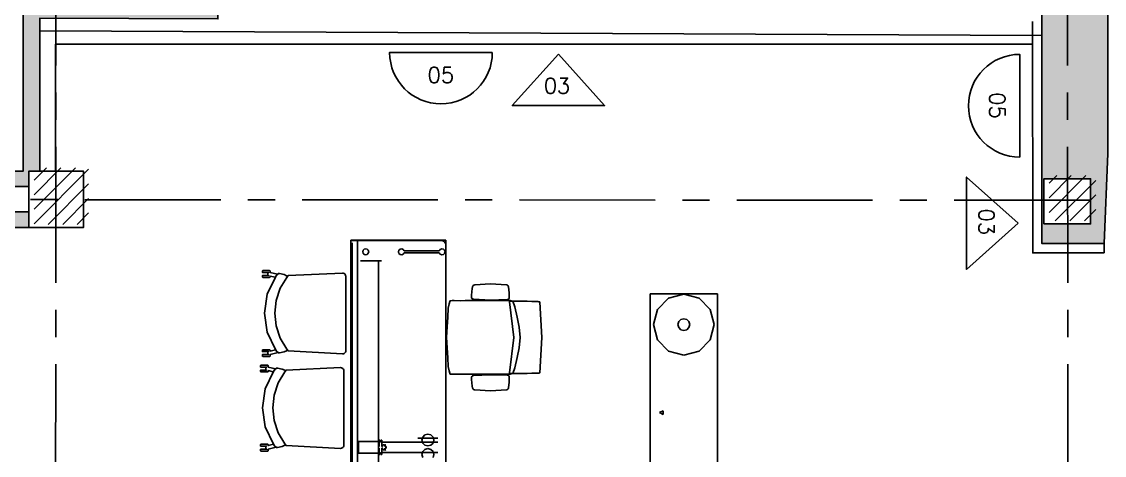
# Model space of a CAD drawing. Extents: x -4 to 325, y -1 to 181.
# Drawn here: x 1.14 to 8.11, y 34 to 36.8 of the extents above; entities that cross this region are included whole.
import ezdxf
from ezdxf.enums import TextEntityAlignment as Align

# ---------------------------------------------------------------- set-up
doc = ezdxf.new("R2010")
doc.units = 0
doc.header["$LTSCALE"] = 0.7
doc.header["$MEASUREMENT"] = 0
doc.linetypes.add('REC4_A1-00_PLANTA GENERAL$1$X-BB$0$CENTER', pattern=[2, 1.25, -0.25, 0.25, -0.25])
doc.linetypes.add('X-BB$0$HIDDEN2', pattern=[0.1875, 0.125, -0.0625])
doc.layers.get('0').update_dxf_attribs({"linetype": 'CONTINUOUS'})
for name, color, linetype in [('REC4_A1-00_PLANTA GENERAL$0$BB$0$A-WALL-PATT', 251, 'CONTINUOUS'), ('REC4_A1-00_PLANTA GENERAL$1$ACABADO INTERIOR', 4, 'CONTINUOUS'), ('REC4_A1-00_PLANTA GENERAL$1$BB$0$A-COLS', 251, 'CONTINUOUS'), ('REC4_A1-00_PLANTA GENERAL$1$BB$0$A-GRID', 251, 'REC4_A1-00_PLANTA GENERAL$1$X-BB$0$CENTER'), ('REC4_A1-00_PLANTA GENERAL$1$BB$0$A-WALL-FULL', 251, 'CONTINUOUS'), ('REC4_A1-00_PLANTA GENERAL$1$FN$0$I-FURN-FREE', 1, 'CONTINUOUS'), ('REC4_A1-00_PLANTA GENERAL$1$LAMBRINES', 3, 'CONTINUOUS')]:
    doc.layers.add(name, color=color, linetype=linetype)
doc.styles.add('REC4_A1-00_PLANTA GENERAL$0$X-FN$0$ARIAL', font='arial.ttf')
doc.styles.add('ROMANS', font='romans.shx', dxfattribs={"width": 0.75})

# ---------------------------------------------------------------- blocks, each defined once
blk = doc.blocks.new('REC4_A1-00_PLANTA GENERAL', base_point=(3911.2412, -3265.1096))
at = {"layer": 'REC4_A1-00_PLANTA GENERAL$0$BB$0$A-WALL-PATT'}
h = blk.add_hatch(color=256, dxfattribs=at)
h.paths.add_polyline_path([(8.133, 39.8967), (7.709, 39.8967), (7.709, 35.3667), (8.109, 35.3667), (8.133, 35.9467)])
h.paths.add_polyline_path([(8.0216, 35.7845), (8.0216, 35.4941), (7.7217, 35.4941), (7.7217, 35.7845)], flags=16)
blk.add_hatch(color=256, dxfattribs=at).paths.add_polyline_path([(1.1831, 35.8345), (1.2539, 35.8345), (1.254, 36.8192), (2.4, 36.8139), (2.4, 36.9988), (1.1462, 36.9993), (1.1462, 35.8345), (-0.0369, 35.8345), (-0.0369, 35.4707), (1.1831, 35.4707), (1.1831, 35.5707), (0.0631, 35.5707), (0.0631, 35.7345), (1.1831, 35.7345)])
at = {"layer": 'REC4_A1-00_PLANTA GENERAL$1$BB$0$A-GRID'}
h = blk.add_hatch(dxfattribs=at)
h.set_pattern_fill('ANSI31', color=8, scale=0.53)
h.set_pattern_definition([(45, (0.03352, 0.020166), (-0.046845824, 0.046845824), [])])
h.paths.add_polyline_path([(1.5678, 35.8547), (1.2166, 35.8547), (1.2166, 35.4908), (1.5678, 35.4908)])
h.paths.add_polyline_path([(8.0551, 35.8047), (7.7553, 35.8047), (7.7553, 35.5143), (8.0551, 35.5143)])
h.paths.add_polyline_path([(14.5753, 35.809), (14.2754, 35.809), (14.2754, 35.5187), (14.5753, 35.5187)])
h.paths.add_polyline_path([(21.0466, 35.804), (20.7468, 35.804), (20.7468, 35.5137), (21.0466, 35.5137)])
edge = h.paths.add_edge_path()
edge.add_arc((27.4259, 35.604), 0.1568, 0, 360)
h.paths.add_polyline_path([(34.1147, 35.7939), (33.8148, 35.7939), (33.8148, 35.5036), (34.1147, 35.5036)])
h.paths.add_polyline_path([(40.5576, 35.789), (40.2578, 35.789), (40.2578, 35.4986), (40.5576, 35.4986)])
edge = h.paths.add_edge_path()
edge.add_arc((46.9701, 35.6385), 0.2128, 0, 360)
edge = h.paths.add_edge_path()
edge.add_arc((33.9335, 29.5702), 0.1716, 0, 360)
h.paths.add_polyline_path([(1.5768, 29.8317), (1.2256, 29.8317), (1.2256, 29.4678), (1.5768, 29.4678)])
h.paths.add_polyline_path([(8.0508, 29.7868), (7.75, 29.7868), (7.75, 29.4871), (8.0508, 29.4871)])
h.paths.add_polyline_path([(14.3851, 29.7988), (14.2624, 29.7988), (14.2624, 29.4991), (14.3821, 29.4991)])
h.paths.add_polyline_path([(14.5632, 29.7988), (14.3851, 29.7988), (14.3821, 29.4991), (14.5632, 29.4991)])
h.paths.add_polyline_path([(21.1221, 29.5527), (20.7989, 29.5517), (20.7989, 29.3933), (21.1221, 29.3933)])
h.paths.add_polyline_path([(21.1221, 29.8224), (21.0453, 29.8224), (20.7989, 29.8217), (20.7989, 29.5517), (21.1221, 29.5527)])
h.paths.add_polyline_path([(27.542, 29.7729), (27.2913, 29.7729), (27.2913, 29.5231), (27.542, 29.5231)])
h.paths.add_polyline_path([(40.5264, 29.7716), (40.2757, 29.7716), (40.2757, 29.5218), (40.5264, 29.5218)])
h.paths.add_polyline_path([(47.0764, 29.8019), (46.7664, 29.8019), (46.7664, 29.4919), (47.0764, 29.4919)])
h.paths.add_polyline_path([(1.565, 23.8478), (1.2138, 23.8478), (1.2138, 23.4839), (1.565, 23.4839)])
h.paths.add_polyline_path([(7.9956, 23.8084), (7.6948, 23.8084), (7.6948, 23.5086), (7.9956, 23.5086)])
h.paths.add_polyline_path([(14.5958, 23.8058), (14.2249, 23.8067), (14.2249, 23.507), (14.5929, 23.5061)])
h.paths.add_polyline_path([(14.5258, 23.8058), (14.5958, 23.8058), (14.5929, 23.5061), (14.5258, 23.5061)], flags=16)
h.paths.add_polyline_path([(27.5327, 23.7392), (27.282, 23.7392), (27.282, 23.4894), (27.5327, 23.4894)])
edge = h.paths.add_edge_path()
edge.add_arc((33.9155, 23.6003), 0.1566, 0, 360)
h.paths.add_polyline_path([(40.5198, 23.6763), (40.2691, 23.6763), (40.2691, 23.4631), (40.5198, 23.4631)])
h.paths.add_polyline_path([(40.5198, 23.7129), (40.269, 23.7129), (40.269, 23.6763), (40.5198, 23.6763)])
h.paths.add_polyline_path([(47.0605, 23.6763), (46.8098, 23.6763), (46.8098, 23.4498), (47.0605, 23.4498)])
h.paths.add_polyline_path([(47.0605, 23.6997), (46.8098, 23.6997), (46.8098, 23.6763), (47.0605, 23.6763)])
h.paths.add_polyline_path([(1.5458, 17.8473), (1.1946, 17.8473), (1.1946, 17.4834), (1.5458, 17.4834)])
h.paths.add_polyline_path([(8.0633, 17.8071), (7.7625, 17.8071), (7.7625, 17.5074), (8.0633, 17.5074)])
h.paths.add_polyline_path([(14.4343, 17.7919), (14.3217, 17.7919), (14.3217, 17.4921), (14.4285, 17.4921)])
h.paths.add_polyline_path([(14.6226, 17.7919), (14.4343, 17.7919), (14.4285, 17.4921), (14.6226, 17.4921)])
h.paths.add_polyline_path([(27.5235, 17.756), (27.2727, 17.756), (27.2727, 17.5062), (27.5235, 17.5062)])
edge = h.paths.add_edge_path()
edge.add_arc((33.905, 17.5767), 0.1574, 0, 360)
h.paths.add_polyline_path([(40.5132, 17.7384), (40.3113, 17.7384), (40.3113, 17.5259), (40.5132, 17.5259)])
h.paths.add_polyline_path([(40.3113, 17.7384), (40.2625, 17.7384), (40.2625, 17.4886), (40.5132, 17.4886), (40.5132, 17.5259), (40.3113, 17.5259)])
h.paths.add_polyline_path([(47.0683, 17.7542), (46.7674, 17.7542), (46.7674, 17.5259), (47.0683, 17.5259)])
h.paths.add_polyline_path([(47.0683, 17.5259), (46.7674, 17.5259), (46.7674, 17.4544), (47.0683, 17.4544)])
h.paths.add_polyline_path([(1.5739, 11.86), (1.2227, 11.86), (1.2227, 11.4962), (1.5739, 11.4962)])
h.paths.add_polyline_path([(8.0659, 11.8138), (7.765, 11.8138), (7.765, 11.514), (8.0659, 11.514)])
h.paths.add_polyline_path([(14.5258, 11.7988), (14.2249, 11.7988), (14.2249, 11.499), (14.5258, 11.499)])
h.paths.add_polyline_path([(21.0742, 11.6829), (20.7512, 11.6844), (20.7512, 11.4144), (21.0742, 11.4144)])
h.paths.add_polyline_path([(21.0742, 11.7656), (20.7512, 11.7656), (20.7512, 11.6844), (21.0742, 11.6829)])
h.paths.add_polyline_path([(27.5142, 11.7439), (27.2635, 11.7439), (27.2635, 11.4941), (27.5142, 11.4941)])
edge = h.paths.add_edge_path()
edge.add_arc((33.8803, 11.59), 0.1553, 0, 360)
h.paths.add_polyline_path([(40.5065, 11.7154), (40.2558, 11.7154), (40.2558, 11.464), (40.5065, 11.464)])
h.paths.add_polyline_path([(47.0258, 11.6987), (46.775, 11.6987), (46.775, 11.4489), (47.0258, 11.4489)])
h.paths.add_polyline_path([(1.5513, 5.8383), (1.2001, 5.8383), (1.2001, 5.4744), (1.5513, 5.4744)])
h.paths.add_polyline_path([(8.0395, 5.7813), (7.7676, 5.7813), (7.7676, 5.4815), (8.0395, 5.4815)])
h.paths.add_polyline_path([(8.0685, 5.7813), (8.0395, 5.7813), (8.0395, 5.4815), (8.0685, 5.4815)])
h.paths.add_polyline_path([(14.5132, 5.7555), (14.2123, 5.7555), (14.2123, 5.4558), (14.5132, 5.4558)])
h.paths.add_polyline_path([(21.0084, 5.7048), (20.7577, 5.7048), (20.7577, 5.455), (21.0084, 5.455)])
h.paths.add_polyline_path([(27.5299, 5.7035), (27.229, 5.7035), (27.229, 5.4037), (27.5299, 5.4037)])
h.paths.add_polyline_path([(34.0162, 5.6528), (33.7655, 5.6528), (33.7655, 5.403), (34.0162, 5.403)])
h.paths.add_polyline_path([(40.4672, 5.6155), (40.2072, 5.6155), (40.2072, 5.3555), (40.4672, 5.3555)])
edge = h.paths.add_edge_path()
edge.add_arc((46.8827, 5.476), 0.1877, 0, 360)
at = {"layer": 'REC4_A1-00_PLANTA GENERAL$1$ACABADO INTERIOR'}
blk.add_lwpolyline([(7.709, 36.7077), (1.2539, 36.738)], dxfattribs=at)
at = {"layer": 'REC4_A1-00_PLANTA GENERAL$1$BB$0$A-COLS'}
for points in [[(1.1831, 35.4707), (1.5343, 35.4707), (1.5343, 35.8345), (1.1831, 35.8345)], [(7.7217, 35.4941), (8.0216, 35.4941), (8.0216, 35.7845), (7.7217, 35.7845)]]:
    blk.add_lwpolyline(points, close=True, dxfattribs=at)
at = {"layer": 'REC4_A1-00_PLANTA GENERAL$1$BB$0$A-GRID'}
blk.add_line((1.3421, -1.2847, 1.7264), (1.3587, 43.0092, 1.736), dxfattribs=at)
for points in [[(7.8833, -1.2847), (7.8727, 43.0092)], [(-2.6568, 35.6526), (52.8043, 35.6183)]]:
    blk.add_lwpolyline(points, dxfattribs=at)
at = {"layer": 'REC4_A1-00_PLANTA GENERAL$1$BB$0$A-WALL-FULL'}
blk.add_lwpolyline([(7.709, 39.8967), (7.709, 35.3667), (8.109, 35.3667), (8.133, 35.9467), (8.133, 39.8967)], close=True, dxfattribs=at)
blk.add_lwpolyline([(2.4, 36.9988), (1.1462, 36.9993), (1.1462, 35.8345), (-0.0369, 35.8345), (-0.0369, 35.4707), (1.1831, 35.4707), (1.1831, 35.5707), (0.0631, 35.5707), (0.0631, 35.7345), (1.1831, 35.7345), (1.1831, 35.8345), (1.2539, 35.8345), (1.254, 36.8192), (2.4, 36.8139), (2.4, 36.9988)], dxfattribs=at)
at = {"layer": 'REC4_A1-00_PLANTA GENERAL$1$FN$0$I-FURN-FREE'}
for p, q in [((3.8693, 35.3892), (3.2562, 35.3892)), ((3.2562, 35.3892), (3.2562, 33.5499)), ((3.2562, 33.5515), (3.2562, 35.3876)), ((3.2562, 35.3876), (3.2994, 35.3876)), ((3.2654, 35.3722), (3.2654, 33.5669)), ((3.2994, 35.3876), (3.2994, 33.5515)), ((3.8373, 35.3876), (3.2994, 35.3876)), ((3.2994, 35.3876), (3.2994, 35.3876)), ((3.2994, 35.3876), (3.2994, 33.5515)), ((3.2994, 35.3876), (3.2994, 33.5515)), ((3.8373, 35.3876), (3.2994, 35.3876)), ((3.2994, 35.3876), (3.2994, 35.3876)), ((3.8456, 35.3865), (3.8373, 35.3876)), ((3.8456, 35.3865), (3.8373, 35.3876)), ((3.8533, 35.3833), (3.8456, 35.3865)), ((3.8533, 35.3833), (3.8456, 35.3865)), ((3.8599, 35.3782), (3.8533, 35.3833)), ((3.8599, 35.3782), (3.8533, 35.3833)), ((3.865, 35.3716), (3.8599, 35.3782)), ((3.865, 35.3716), (3.8599, 35.3782)), ((3.8682, 35.3639), (3.865, 35.3716)), ((3.8682, 35.3639), (3.865, 35.3716)), ((3.8693, 35.3556), (3.8682, 35.3639)), ((3.8693, 35.3556), (3.8682, 35.3639)), ((3.8693, 33.5499), (3.8693, 35.3892)), ((3.8693, 35.3892), (3.8693, 35.3892)), ((3.3337, 35.3141), (3.3362, 35.3237)), ((3.3362, 35.3045), (3.3337, 35.3141)), ((3.3362, 35.3237), (3.3433, 35.3307)), ((3.3433, 35.2975), (3.3362, 35.3045)), ((3.3433, 35.3307), (3.3528, 35.3333)), ((3.3528, 35.2949), (3.3433, 35.2975)), ((3.3528, 35.3333), (3.3624, 35.3307)), ((3.3624, 35.2975), (3.3528, 35.2949)), ((3.3528, 35.2949), (3.3528, 35.2949)), ((3.3624, 35.3307), (3.3694, 35.3237)), ((3.3694, 35.3045), (3.3624, 35.2975)), ((3.3694, 35.3237), (3.372, 35.3141)), ((3.372, 35.3141), (3.3694, 35.3045)), ((3.5636, 35.3141), (3.5665, 35.3243)), ((3.5665, 35.304), (3.5636, 35.3141)), ((3.5665, 35.3243), (3.5743, 35.3313)), ((3.5743, 35.2969), (3.5665, 35.304)), ((3.5743, 35.3313), (3.5847, 35.3332)), ((3.5847, 35.2951), (3.5743, 35.2969)), ((3.5847, 35.3332), (3.5945, 35.3292)), ((3.5945, 35.299), (3.5847, 35.2951)), ((3.5945, 35.3292), (3.6007, 35.3207)), ((3.6007, 35.3076), (3.5945, 35.299)), ((3.6007, 35.3207), (3.8266, 35.3207)), ((3.8266, 35.3076), (3.6007, 35.3076)), ((3.8266, 35.3207), (3.8328, 35.3292)), ((3.8328, 35.299), (3.8266, 35.3076)), ((3.8328, 35.3292), (3.8426, 35.3332)), ((3.8426, 35.2951), (3.8328, 35.299)), ((3.8426, 35.3332), (3.853, 35.3313)), ((3.853, 35.2969), (3.8426, 35.2951)), ((3.853, 35.3313), (3.8608, 35.3243)), ((3.8608, 35.304), (3.853, 35.2969)), ((3.8608, 35.3243), (3.8637, 35.3141)), ((3.8637, 35.3141), (3.8608, 35.304)), ((3.8693, 33.5835), (3.8693, 35.3556)), ((3.8693, 33.5835), (3.8693, 35.3556)), ((3.455, 35.2554), (3.3194, 35.2554)), ((3.435, 35.2554), (3.435, 33.6837)), ((5.1842, 33.5116), (5.1842, 35.0443)), ((5.1842, 35.0443), (5.6197, 35.0443)), ((5.2319, 34.9432), (5.3038, 35.0151)), ((5.3038, 35.0151), (5.402, 35.0414)), ((5.402, 35.0414), (5.5001, 35.0151)), ((5.5001, 35.0151), (5.572, 34.9432)), ((5.6197, 35.0443), (5.6197, 33.5116)), ((5.2056, 34.8451), (5.2319, 34.9432)), ((5.572, 34.9432), (5.5983, 34.8451)), ((5.3688, 34.8642), (5.3828, 34.8782)), ((5.3828, 34.8782), (5.402, 34.8834)), ((5.402, 34.8834), (5.4211, 34.8782)), ((5.402, 34.8834), (5.402, 34.8834)), ((5.4211, 34.8782), (5.4351, 34.8642)), ((5.2319, 34.7469), (5.2056, 34.8451)), ((5.3636, 34.8451), (5.3688, 34.8642)), ((5.3688, 34.8259), (5.3636, 34.8451)), ((5.3828, 34.8119), (5.3688, 34.8259)), ((5.402, 34.8067), (5.3828, 34.8119)), ((5.4211, 34.8119), (5.402, 34.8067)), ((5.4351, 34.8259), (5.4211, 34.8119)), ((5.4351, 34.8642), (5.4403, 34.8451)), ((5.4403, 34.8451), (5.4351, 34.8259)), ((5.5983, 34.8451), (5.572, 34.7469)), ((5.3038, 34.675), (5.2319, 34.7469)), ((5.572, 34.7469), (5.5001, 34.675)), ((5.402, 34.6487), (5.3038, 34.675)), ((5.5001, 34.675), (5.402, 34.6487)), ((5.2461, 34.278), (5.2683, 34.2907)), ((5.2683, 34.2652), (5.2461, 34.278)), ((5.2683, 34.2907), (5.2683, 34.2652)), ((3.8169, 34.1145), (3.6892, 34.1145)), ((3.7147, 34.1017), (3.7199, 34.1209)), ((3.7199, 34.1209), (3.7339, 34.1349)), ((3.7339, 34.1349), (3.753, 34.14)), ((3.753, 34.14), (3.7722, 34.1349)), ((3.7722, 34.1349), (3.7862, 34.1209)), ((3.7862, 34.1209), (3.7914, 34.1017)), ((3.4381, 34.0915), (3.306, 34.0915)), ((3.306, 34.0915), (3.306, 34.0174)), ((3.4381, 34.0606), (3.4381, 34.0915)), ((3.4391, 34.0606), (3.4381, 34.0606)), ((3.4381, 34.0174), (3.4381, 34.0483)), ((3.4381, 34.0483), (3.4391, 34.0483)), ((3.4398, 34.1002), (3.4391, 34.1002)), ((3.4391, 34.1002), (3.4391, 34.0994)), ((3.4391, 34.0994), (3.4391, 34.0606)), ((3.4391, 34.0483), (3.4391, 34.0095)), ((3.446, 34.1002), (3.4398, 34.1002)), ((3.446, 34.0928), (3.446, 34.1002)), ((3.4462, 34.092), (3.446, 34.0928)), ((3.4465, 34.0914), (3.4462, 34.092)), ((3.447, 34.0909), (3.4465, 34.0914)), ((3.4476, 34.0905), (3.447, 34.0909)), ((3.4483, 34.0903), (3.4476, 34.0905)), ((3.4491, 34.0903), (3.4483, 34.0903)), ((3.4498, 34.0905), (3.4491, 34.0903)), ((3.4504, 34.0909), (3.4498, 34.0905)), ((3.4509, 34.0914), (3.4504, 34.0909)), ((3.4513, 34.092), (3.4509, 34.0914)), ((3.4514, 34.0928), (3.4513, 34.092)), ((3.4559, 34.1002), (3.4514, 34.1002)), ((3.4514, 34.1002), (3.4514, 34.0928)), ((3.4566, 34.1002), (3.4559, 34.1002)), ((3.4566, 34.0994), (3.4566, 34.1002)), ((3.4566, 34.0994), (3.4573, 34.0606)), ((3.4573, 34.0606), (3.4566, 34.0994)), ((3.4573, 34.0606), (3.4566, 34.0994)), ((3.4566, 34.0994), (3.4566, 34.0994)), ((3.4566, 34.0095), (3.4573, 34.0483)), ((3.4567, 34.0889), (3.6892, 34.0889)), ((3.4613, 34.0606), (3.4573, 34.0606)), ((3.4573, 34.0483), (3.4613, 34.0483)), ((3.4614, 34.0676), (3.4613, 34.0672)), ((3.4613, 34.0672), (3.4613, 34.0606)), ((3.4613, 34.0483), (3.4613, 34.0417)), ((3.4613, 34.0417), (3.4614, 34.0413)), ((3.4615, 34.068), (3.4614, 34.0676)), ((3.4614, 34.0413), (3.4615, 34.0409)), ((3.4618, 34.0683), (3.4615, 34.068)), ((3.4615, 34.0409), (3.4618, 34.0406)), ((3.4621, 34.0685), (3.4618, 34.0683)), ((3.4618, 34.0406), (3.4621, 34.0404)), ((3.4625, 34.0687), (3.4621, 34.0685)), ((3.4621, 34.0404), (3.4625, 34.0402)), ((3.4629, 34.0687), (3.4625, 34.0687)), ((3.4625, 34.0402), (3.4629, 34.0402)), ((3.4646, 34.0687), (3.4629, 34.0687)), ((3.4629, 34.0402), (3.4646, 34.0402)), ((3.4731, 34.0703), (3.4646, 34.0703)), ((3.4646, 34.0703), (3.4646, 34.0687)), ((3.4646, 34.0402), (3.4646, 34.0386)), ((3.4646, 34.0386), (3.4731, 34.0386)), ((3.4731, 34.0687), (3.4731, 34.0703)), ((3.4749, 34.0687), (3.4731, 34.0687)), ((3.4731, 34.0386), (3.4731, 34.0402)), ((3.4731, 34.0402), (3.4749, 34.0402)), ((3.4753, 34.0687), (3.4749, 34.0687)), ((3.4749, 34.0402), (3.4753, 34.0402)), ((3.4757, 34.0685), (3.4753, 34.0687)), ((3.4753, 34.0402), (3.4757, 34.0404)), ((3.476, 34.0683), (3.4757, 34.0685)), ((3.4757, 34.0404), (3.476, 34.0406)), ((3.4762, 34.068), (3.476, 34.0683)), ((3.476, 34.0406), (3.4762, 34.0409)), ((3.4764, 34.0676), (3.4762, 34.068)), ((3.4762, 34.0409), (3.4764, 34.0413)), ((3.4764, 34.0672), (3.4764, 34.0676)), ((3.4764, 34.0606), (3.4764, 34.0672)), ((3.4767, 34.0606), (3.4764, 34.0606)), ((3.4764, 34.0417), (3.4764, 34.0483)), ((3.4764, 34.0483), (3.4767, 34.0483)), ((3.4764, 34.0413), (3.4764, 34.0417)), ((3.4771, 34.0718), (3.4767, 34.0606)), ((3.4767, 34.0483), (3.4771, 34.0371)), ((3.4779, 34.0738), (3.4771, 34.0718)), ((3.4771, 34.0371), (3.4779, 34.0351)), ((3.4778, 34.0606), (3.4782, 34.0701)), ((3.484, 34.0606), (3.4778, 34.0606)), ((3.4782, 34.0388), (3.4778, 34.0483)), ((3.4778, 34.0483), (3.484, 34.0483)), ((3.4783, 34.0738), (3.4779, 34.0738)), ((3.4782, 34.0701), (3.48, 34.0701)), ((3.48, 34.0388), (3.4782, 34.0388)), ((3.48, 34.0711), (3.4783, 34.0738)), ((3.4783, 34.0351), (3.48, 34.0377)), ((3.48, 34.0701), (3.48, 34.0711)), ((3.48, 34.0377), (3.48, 34.0388)), ((3.484, 34.0483), (3.484, 34.0606)), ((3.8169, 34.0889), (3.6892, 34.0889)), ((3.7199, 34.0825), (3.7147, 34.1017)), ((3.7339, 34.0685), (3.7199, 34.0825)), ((3.7199, 34.0276), (3.7339, 34.0416)), ((3.753, 34.0634), (3.7339, 34.0685)), ((3.7339, 34.0416), (3.753, 34.0468)), ((3.7722, 34.0685), (3.753, 34.0634)), ((3.753, 34.0634), (3.753, 34.0634)), ((3.753, 34.0468), (3.7722, 34.0416)), ((3.7862, 34.0825), (3.7722, 34.0685)), ((3.7722, 34.0416), (3.7862, 34.0276)), ((3.7914, 34.1017), (3.7862, 34.0825)), ((3.306, 34.0174), (3.4381, 34.0174)), ((3.4391, 34.0095), (3.4391, 34.0087)), ((3.4391, 34.0087), (3.4398, 34.0087)), ((3.4398, 34.0087), (3.446, 34.0087)), ((3.446, 34.0161), (3.4462, 34.0168)), ((3.446, 34.0087), (3.446, 34.0161)), ((3.4462, 34.0168), (3.4465, 34.0175)), ((3.4465, 34.0175), (3.447, 34.018)), ((3.447, 34.018), (3.4476, 34.0184)), ((3.4476, 34.0184), (3.4483, 34.0186)), ((3.4483, 34.0186), (3.4491, 34.0186)), ((3.4491, 34.0186), (3.4498, 34.0184)), ((3.4498, 34.0184), (3.4504, 34.018)), ((3.4504, 34.018), (3.4509, 34.0175)), ((3.4509, 34.0175), (3.4513, 34.0168)), ((3.4513, 34.0168), (3.4514, 34.0161)), ((3.4514, 34.0161), (3.4514, 34.0087)), ((3.4514, 34.0087), (3.4559, 34.0087)), ((3.4559, 34.0087), (3.4566, 34.0087)), ((3.4566, 34.0087), (3.4566, 34.0095)), ((3.4567, 34.0212), (3.6892, 34.0212)), ((3.4779, 34.0351), (3.4783, 34.0351)), ((3.8169, 34.0212), (3.6892, 34.0212)), ((3.7147, 34.0085), (3.7199, 34.0276)), ((3.7199, 33.9893), (3.7147, 34.0085)), ((3.7862, 34.0276), (3.7914, 34.0085)), ((3.7914, 34.0085), (3.7862, 33.9893))]:
    blk.add_line(p, q, dxfattribs=at)
for points in [[(2.7833, 35.1696), (2.7366, 35.1813), (2.7366, 35.1892), (2.7365, 35.1902), (2.7361, 35.1911), (2.7355, 35.1919), (2.7347, 35.1925), (2.7338, 35.1929), (2.7328, 35.193), (2.6908, 35.193), (2.6899, 35.1929), (2.6889, 35.1925), (2.6881, 35.1919), (2.6875, 35.1911), (2.6871, 35.1902), (2.687, 35.1892), (2.687, 35.1812), (2.7281, 35.1812), (2.7254, 35.1797), (2.7233, 35.1774), (2.7218, 35.1747), (2.7212, 35.1717), (2.7214, 35.1686), (2.7224, 35.1657), (2.7242, 35.1632), (2.7266, 35.1612), (2.687, 35.1612), (2.687, 35.1534), (2.6872, 35.1524), (2.6876, 35.1514), (2.6882, 35.1506), (2.689, 35.15), (2.6899, 35.1497), (2.6909, 35.1495), (2.7328, 35.1495), (2.7338, 35.1497), (2.7348, 35.15), (2.7356, 35.1506), (2.7362, 35.1514), (2.7365, 35.1524), (2.7367, 35.1534), (2.7367, 35.1581), (2.7693, 35.15)], [(2.8521, 34.6758), (3.2032, 34.6576), (3.2087, 34.658), (3.2139, 34.66), (3.2183, 34.6632), (3.2218, 34.6675), (3.2239, 34.6725), (3.2247, 34.678), (3.2247, 34.6925), (3.224, 35.1565), (3.2233, 35.1621), (3.2211, 35.1672), (3.2177, 35.1716), (3.2132, 35.1749), (3.208, 35.1769), (3.2024, 35.1774), (2.852, 35.1615), (2.8442, 35.1497), (2.8014, 35.0791), (2.7753, 35.0008), (2.7671, 34.9186), (2.7753, 34.8365), (2.8014, 34.7581), (2.8442, 34.6875), (2.852, 34.6758)], [(4.1566, 35.1082), (4.2589, 35.1018), (4.2638, 35.1004), (4.2679, 35.0976), (4.2711, 35.0937), (4.273, 35.0891), (4.2763, 35.0507), (4.2769, 35.0303), (4.277, 35.0201), (4.2763, 35.0151), (4.2738, 35.0106), (4.2695, 35.0075), (4.264, 35.0061), (4.1568, 35.0037), (4.0469, 35.0088), (4.0408, 35.0105), (4.0362, 35.0143), (4.0342, 35.0192), (4.0339, 35.0243), (4.0341, 35.0348), (4.0357, 35.0557), (4.0388, 35.0771), (4.0408, 35.0878), (4.0426, 35.0929), (4.0457, 35.0973), (4.05, 35.1003), (4.0551, 35.1018), (4.1566, 35.1082)], [(4.3466, 34.763), (4.3411, 34.6963), (4.3281, 34.6324), (4.3124, 34.5668), (4.3013, 34.5294), (4.284, 34.5255), (4.1614, 34.5251), (4.1354, 34.5251), (4.0814, 34.5254), (4.022, 34.5264), (3.9939, 34.5265), (3.9657, 34.5267), (3.9219, 34.5263), (3.9101, 34.5264), (3.901, 34.5266), (3.8961, 34.527), (3.8947, 34.5316), (3.8902, 34.548), (3.8838, 34.5751), (3.8806, 34.6321), (3.877, 34.6947), (3.8735, 34.763), (3.877, 34.8314), (3.8806, 34.8939), (3.8838, 34.9509), (3.8902, 34.978), (3.8947, 34.9944), (3.8961, 34.999), (3.901, 34.9994), (3.9101, 34.9997), (3.9219, 34.9997), (3.9657, 34.9994), (3.9939, 34.9995), (4.022, 34.9997), (4.0814, 35.0006), (4.1354, 35.001), (4.1614, 35.001), (4.284, 35.0005), (4.3013, 34.9967), (4.3124, 34.9592), (4.3281, 34.8936), (4.3411, 34.8297), (4.3466, 34.763)], [(4.3632, 34.9964), (4.3807, 34.996), (4.3926, 34.9953), (4.4219, 34.9938), (4.4615, 34.9936), (4.4672, 34.9929), (4.4738, 34.9914), (4.4739, 34.9913), (4.4742, 34.9907), (4.4877, 34.763), (4.4742, 34.5354), (4.4739, 34.5348), (4.4738, 34.5346), (4.4672, 34.5331), (4.4615, 34.5324), (4.4219, 34.5323), (4.3926, 34.5307), (4.3807, 34.53), (4.3632, 34.5296), (4.3473, 34.5292), (4.2844, 34.5297), (4.2818, 34.5303), (4.2784, 34.5348), (4.3057, 34.763), (4.2784, 34.9912), (4.2818, 34.9957), (4.2844, 34.9964), (4.3473, 34.9968), (4.3632, 34.9964)], [(2.6908, 34.64), (2.6899, 34.6401), (2.6889, 34.6405), (2.6881, 34.6411), (2.6875, 34.6419), (2.6871, 34.6428), (2.687, 34.6438), (2.687, 34.6518), (2.7281, 34.6518), (2.7254, 34.6533), (2.7233, 34.6555), (2.7218, 34.6583), (2.7212, 34.6613), (2.7214, 34.6644), (2.7224, 34.6673), (2.7242, 34.6698), (2.7266, 34.6717), (2.687, 34.6717), (2.687, 34.6796), (2.6872, 34.6806), (2.6876, 34.6815), (2.6882, 34.6823), (2.689, 34.6829), (2.6899, 34.6833), (2.6909, 34.6835), (2.7328, 34.6835), (2.7338, 34.6833), (2.7348, 34.6829), (2.7356, 34.6823), (2.7362, 34.6815), (2.7365, 34.6806), (2.7367, 34.6796), (2.7367, 34.6748), (2.7716, 34.6836), (2.7776, 34.6734), (2.788, 34.6645), (2.7366, 34.6517), (2.7366, 34.6438), (2.7365, 34.6428), (2.7361, 34.6419), (2.7355, 34.6411), (2.7347, 34.6405), (2.7338, 34.6401), (2.7328, 34.64), (2.6908, 34.64)], [(2.7711, 34.5603), (2.7244, 34.5719), (2.7244, 34.5798), (2.7243, 34.5808), (2.7239, 34.5817), (2.7233, 34.5825), (2.7225, 34.5831), (2.7216, 34.5835), (2.7206, 34.5837), (2.6787, 34.5837), (2.6777, 34.5835), (2.6767, 34.5831), (2.6759, 34.5825), (2.6753, 34.5817), (2.675, 34.5808), (2.6748, 34.5798), (2.6748, 34.5719), (2.7159, 34.5719), (2.7132, 34.5703), (2.7111, 34.5681), (2.7096, 34.5654), (2.709, 34.5623), (2.7092, 34.5593), (2.7102, 34.5563), (2.712, 34.5538), (2.7145, 34.5519), (2.6749, 34.5519), (2.6749, 34.544), (2.675, 34.543), (2.6754, 34.5421), (2.676, 34.5413), (2.6768, 34.5407), (2.6777, 34.5403), (2.6787, 34.5402), (2.7207, 34.5402), (2.7216, 34.5403), (2.7226, 34.5407), (2.7234, 34.5413), (2.724, 34.5421), (2.7244, 34.543), (2.7245, 34.544), (2.7245, 34.5488), (2.7571, 34.5406)], [(2.8399, 34.0664), (3.191, 34.0482), (3.1965, 34.0487), (3.2017, 34.0506), (3.2061, 34.0538), (3.2096, 34.0581), (3.2118, 34.0632), (3.2125, 34.0686), (3.2125, 34.0831), (3.2118, 34.5472), (3.2111, 34.5527), (3.209, 34.5579), (3.2055, 34.5623), (3.201, 34.5656), (3.1958, 34.5675), (3.1902, 34.568), (2.8398, 34.5521), (2.8321, 34.5404), (2.7893, 34.4698), (2.7631, 34.3914), (2.7549, 34.3093), (2.7631, 34.2271), (2.7893, 34.1488), (2.8321, 34.0782), (2.8398, 34.0664)], [(2.6787, 34.0306), (2.6777, 34.0308), (2.6767, 34.0312), (2.6759, 34.0318), (2.6753, 34.0326), (2.675, 34.0335), (2.6748, 34.0345), (2.6748, 34.0424), (2.7159, 34.0424), (2.7132, 34.044), (2.7111, 34.0462), (2.7096, 34.0489), (2.709, 34.052), (2.7092, 34.0551), (2.7102, 34.058), (2.712, 34.0605), (2.7145, 34.0624), (2.6749, 34.0624), (2.6749, 34.0703), (2.675, 34.0713), (2.6754, 34.0722), (2.676, 34.073), (2.6768, 34.0736), (2.6777, 34.074), (2.6787, 34.0741), (2.7207, 34.0741), (2.7216, 34.074), (2.7226, 34.0736), (2.7234, 34.073), (2.724, 34.0722), (2.7244, 34.0713), (2.7245, 34.0703), (2.7245, 34.0655), (2.7594, 34.0742), (2.7654, 34.0641), (2.7758, 34.0552), (2.7244, 34.0424), (2.7244, 34.0345), (2.7243, 34.0335), (2.7239, 34.0326), (2.7233, 34.0318), (2.7225, 34.0312), (2.7216, 34.0308), (2.7206, 34.0306), (2.6787, 34.0306)]]:
    blk.add_lwpolyline(points, close=True, dxfattribs=at)
for points in [[(2.7908, 35.1741), (2.7968, 35.1741), (2.8262, 35.1678), (2.8426, 35.1603), (2.8441, 35.1589), (2.8452, 35.1572), (2.8457, 35.1553), (2.8458, 35.1534), (2.8452, 35.1514), (2.8442, 35.1497), (2.8014, 35.0791), (2.7753, 35.0008), (2.7671, 34.9186), (2.7753, 34.8365), (2.8014, 34.7581), (2.8442, 34.6875), (2.8452, 34.6858), (2.8458, 34.6839), (2.8457, 34.6819), (2.8452, 34.68), (2.8441, 34.6783), (2.8426, 34.677), (2.8262, 34.6694), (2.7968, 34.6631), (2.7908, 34.6631), (2.7836, 34.6674), (2.7776, 34.6734), (2.7705, 34.6854), (2.7175, 34.7966), (2.7004, 34.9186), (2.7175, 35.0406), (2.7705, 35.1518), (2.7776, 35.1638), (2.7908, 35.1741)], [(2.7786, 34.5648), (2.7846, 34.5648), (2.814, 34.5585), (2.8305, 34.5509), (2.8319, 34.5496), (2.833, 34.5479), (2.8335, 34.546), (2.8336, 34.544), (2.8331, 34.5421), (2.8321, 34.5404), (2.7893, 34.4698), (2.7631, 34.3914), (2.7549, 34.3093), (2.7631, 34.2271), (2.7893, 34.1488), (2.8321, 34.0782), (2.8331, 34.0765), (2.8336, 34.0746), (2.8335, 34.0726), (2.833, 34.0707), (2.8319, 34.069), (2.8305, 34.0676), (2.814, 34.0601), (2.7846, 34.0538), (2.7786, 34.0538), (2.7714, 34.0581), (2.7654, 34.0641), (2.7583, 34.0761), (2.7053, 34.1873), (2.6882, 34.3093), (2.7053, 34.4313), (2.7583, 34.5425), (2.7654, 34.5545), (2.7786, 34.5648)], [(4.1566, 34.4178), (4.2589, 34.4242), (4.2638, 34.4257), (4.2679, 34.4284), (4.2711, 34.4323), (4.273, 34.437), (4.2763, 34.4753), (4.2769, 34.4957), (4.277, 34.5059), (4.2763, 34.511), (4.2738, 34.5154), (4.2695, 34.5186), (4.264, 34.52), (4.1568, 34.5224), (4.0469, 34.5173), (4.0408, 34.5155), (4.0362, 34.5117), (4.0342, 34.5069), (4.0339, 34.5017), (4.0341, 34.4913), (4.0357, 34.4703), (4.0388, 34.4489), (4.0408, 34.4383), (4.0426, 34.4331), (4.0457, 34.4287), (4.05, 34.4258), (4.0551, 34.4242), (4.1566, 34.4178)]]:
    blk.add_lwpolyline(points, dxfattribs=at)
for centre in [(2.8392, 35.108), (2.827, 34.4987)]:
    blk.add_arc(centre, 0.0831, 132.19491, 137.8072, dxfattribs=at)
at = {"layer": 'REC4_A1-00_PLANTA GENERAL$1$LAMBRINES'}
for points in [[(7.6488, 36.7967), (7.649, 35.3067), (8.109, 35.3067)], [(1.3538, 36.6519), (7.6489, 36.6519)], [(1.3538, 35.8345), (1.3538, 36.6519)], [(8.109, 35.3067), (8.109, 35.3667)]]:
    blk.add_lwpolyline(points, dxfattribs=at)
at = {"layer": 'REC4_A1-00_PLANTA GENERAL$1$FN$0$I-FURN-FREE', "style": 'REC4_A1-00_PLANTA GENERAL$0$X-FN$0$ARIAL', "text_generation_flag": 4}
for tag, p, height in [('ITEXT', (44.0612, 35.3807), 0.0358), ('CAPQT', (44.1235, 34.7232), 0.00704), ('CAPMC', (44.1235, 34.7232), 0.00704), ('CAPMG', (44.1235, 34.7232), 0.00704), ('STYLE', (44.1235, 34.7232), 0.0572), ('STYLE', (44.1235, 34.7232), 0.0572), ('CAPPN', (44.1235, 34.7232), 0.0715), ('L3', (44.1235, 34.7232), 0.0715), ('L1', (44.1235, 34.7232), 0.0715), ('L2', (44.1235, 34.7232), 0.0715)]:
    blk.add_attdef(tag, p, '', height=height, dxfattribs=at)
for tag, p, height, rotation in [('ITEXT', (42.9913, 35.0599), 0.0358, 30), ('ITEXT', (45.1482, 35.1235), 0.0358, 330), ('CAPPN', (43.374, 34.5216), 0.0715, 30), ('STYLE', (43.374, 34.5216), 0.0572, 30), ('STYLE', (43.374, 34.5216), 0.0572, 30), ('CAPMG', (43.374, 34.5216), 0.00704, 30), ('CAPMC', (43.374, 34.5216), 0.00704, 30), ('CAPQT', (43.374, 34.5216), 0.00704, 30), ('L1', (43.374, 34.5216), 0.0715, 30), ('L2', (43.374, 34.5216), 0.0715, 30), ('L3', (43.374, 34.5216), 0.0715, 30), ('L1', (44.8734, 34.523), 0.0715, 330), ('L3', (44.8734, 34.523), 0.0715, 330), ('L2', (44.8734, 34.523), 0.0715, 330), ('CAPPN', (44.8734, 34.523), 0.0715, 330), ('STYLE', (44.8734, 34.523), 0.0572, 330), ('STYLE', (44.8734, 34.523), 0.0572, 330), ('CAPMC', (44.8734, 34.523), 0.00704, 330), ('CAPMG', (44.8734, 34.523), 0.00704, 330), ('CAPQT', (44.8734, 34.523), 0.00704, 330), ('ITEXT', (42.2251, 34.2472), 0.0358, 60), ('ITEXT', (45.9609, 34.3573), 0.0358, 300), ('CAPPN', (42.8256, 33.9723), 0.0715, 60), ('STYLE', (42.8256, 33.9723), 0.0572, 60), ('STYLE', (42.8256, 33.9723), 0.0572, 60), ('L1', (42.8256, 33.9723), 0.0715, 60), ('L2', (42.8256, 33.9723), 0.0715, 60), ('L3', (42.8256, 33.9723), 0.0715, 60), ('CAPMG', (42.8256, 33.9723), 0.00704, 60), ('CAPMC', (42.8256, 33.9723), 0.00704, 60), ('CAPQT', (42.8256, 33.9723), 0.00704, 60), ('L1', (45.4227, 33.9746), 0.0715, 300), ('L3', (45.4227, 33.9746), 0.0715, 300), ('L2', (45.4227, 33.9746), 0.0715, 300), ('STYLE', (45.4227, 33.9746), 0.0572, 300), ('STYLE', (45.4227, 33.9746), 0.0572, 300), ('CAPMC', (45.4227, 33.9746), 0.00704, 300), ('CAPMG', (45.4227, 33.9746), 0.00704, 300), ('CAPQT', (45.4227, 33.9746), 0.00704, 300), ('CAPPN', (45.4227, 33.9746), 0.0715, 300), ('CAPPN', (42.6254, 33.2225), 0.0715, 90), ('STYLE', (42.6254, 33.2225), 0.0572, 90), ('STYLE', (42.6254, 33.2225), 0.0572, 90), ('ITEXT', (41.9679, 33.1602), 0.0358, 90), ('L3', (42.6254, 33.2225), 0.0715, 90), ('L1', (42.6254, 33.2225), 0.0715, 90), ('L2', (42.6254, 33.2225), 0.0715, 90), ('ITEXT', (46.2817, 33.2874), 0.0358, 270), ('CAPQT', (42.6254, 33.2225), 0.00704, 90), ('CAPMG', (42.6254, 33.2225), 0.00704, 90), ('CAPMC', (42.6254, 33.2225), 0.00704, 90), ('CAPPN', (45.6242, 33.2251), 0.0715, 270), ('L3', (45.6242, 33.2251), 0.0715, 270), ('L2', (45.6242, 33.2251), 0.0715, 270), ('L1', (45.6242, 33.2251), 0.0715, 270), ('STYLE', (45.6242, 33.2251), 0.0572, 270), ('STYLE', (45.6242, 33.2251), 0.0572, 270), ('CAPMC', (45.6242, 33.2251), 0.00704, 270), ('CAPMG', (45.6242, 33.2251), 0.00704, 270), ('CAPQT', (45.6242, 33.2251), 0.00704, 270), ('CAPPN', (42.8269, 32.4729), 0.0715, 120), ('STYLE', (42.8269, 32.4729), 0.0572, 120), ('STYLE', (42.8269, 32.4729), 0.0572, 120), ('L1', (42.8269, 32.4729), 0.0715, 120), ('L2', (42.8269, 32.4729), 0.0715, 120), ('L3', (42.8269, 32.4729), 0.0715, 120), ('CAPMG', (42.8269, 32.4729), 0.00704, 120), ('CAPMC', (42.8269, 32.4729), 0.00704, 120), ('CAPQT', (42.8269, 32.4729), 0.00704, 120), ('L2', (45.424, 32.4752), 0.0715, 240), ('L3', (45.424, 32.4752), 0.0715, 240), ('L1', (45.424, 32.4752), 0.0715, 240), ('CAPPN', (45.424, 32.4752), 0.0715, 240), ('STYLE', (45.424, 32.4752), 0.0572, 240), ('STYLE', (45.424, 32.4752), 0.0572, 240), ('CAPMG', (45.424, 32.4752), 0.00704, 240), ('CAPQT', (45.424, 32.4752), 0.00704, 240), ('CAPMC', (45.424, 32.4752), 0.00704, 240), ('ITEXT', (42.2887, 32.0903), 0.0358, 120), ('CAPPN', (43.3762, 31.9246), 0.0715, 150), ('ITEXT', (46.0245, 32.2004), 0.0358, 240), ('STYLE', (43.3762, 31.9246), 0.0572, 150), ('STYLE', (43.3762, 31.9246), 0.0572, 150), ('L1', (43.3762, 31.9246), 0.0715, 150), ('L2', (43.3762, 31.9246), 0.0715, 150), ('L3', (43.3762, 31.9246), 0.0715, 150), ('CAPMG', (43.3762, 31.9246), 0.00704, 150), ('CAPMC', (43.3762, 31.9246), 0.00704, 150), ('CAPQT', (43.3762, 31.9246), 0.00704, 150), ('CAPPN', (44.8757, 31.9259), 0.0715, 210), ('STYLE', (44.8757, 31.9259), 0.0572, 210), ('STYLE', (44.8757, 31.9259), 0.0572, 210), ('L2', (44.8757, 31.9259), 0.0715, 210), ('L3', (44.8757, 31.9259), 0.0715, 210), ('L1', (44.8757, 31.9259), 0.0715, 210), ('CAPMG', (44.8757, 31.9259), 0.00704, 210), ('CAPMC', (44.8757, 31.9259), 0.00704, 210), ('CAPQT', (44.8757, 31.9259), 0.00704, 210), ('CAPPN', (44.1261, 31.7244), 0.0715, 180), ('STYLE', (44.1261, 31.7244), 0.0572, 180), ('STYLE', (44.1261, 31.7244), 0.0572, 180), ('L3', (44.1261, 31.7244), 0.0715, 180), ('L1', (44.1261, 31.7244), 0.0715, 180), ('L2', (44.1261, 31.7244), 0.0715, 180), ('CAPMG', (44.1261, 31.7244), 0.00704, 180), ('CAPMC', (44.1261, 31.7244), 0.00704, 180), ('CAPQT', (44.1261, 31.7244), 0.00704, 180), ('ITEXT', (43.1014, 31.3241), 0.0358, 150), ('ITEXT', (45.2583, 31.3876), 0.0358, 210), ('ITEXT', (44.1884, 31.0669), 0.0358, 180)]:
    blk.add_attdef(tag, p, '', height=height, rotation=rotation, dxfattribs=at)
for tag, p, height, width in [('ITEXT', (44.1112, 34.7804), 0.0286, 0.75), ('PSUT1', (44.1235, 34.7232), 0.0572, 0.65), ('PSUT2', (44.1235, 34.7232), 0.0572, 0.65), ('PSUT3', (44.1235, 34.7232), 0.0572, 0.65)]:
    blk.add_attdef(tag, p, '', height=height, dxfattribs=dict(at, width=width))
for tag, p, height, rotation, width in [('ITEXT', (43.3348, 34.565), 0.0286, 30, 0.75), ('PSUT1', (43.374, 34.5216), 0.0572, 30, 0.65), ('PSUT2', (43.374, 34.5216), 0.0572, 30, 0.65), ('PSUT3', (43.374, 34.5216), 0.0572, 30, 0.65), ('ITEXT', (44.8914, 34.5786), 0.0286, 330, 0.75), ('PSUT1', (44.8734, 34.523), 0.0572, 330, 0.65), ('PSUT2', (44.8734, 34.523), 0.0572, 330, 0.65), ('PSUT3', (44.8734, 34.523), 0.0572, 330, 0.65), ('PSUT1', (42.8256, 33.9723), 0.0572, 60, 0.65), ('PSUT2', (42.8256, 33.9723), 0.0572, 60, 0.65), ('PSUT3', (42.8256, 33.9723), 0.0572, 60, 0.65), ('ITEXT', (42.77, 33.9903), 0.0286, 60, 0.75), ('PSUT1', (45.4227, 33.9746), 0.0572, 300, 0.65), ('PSUT2', (45.4227, 33.9746), 0.0572, 300, 0.65), ('PSUT3', (45.4227, 33.9746), 0.0572, 300, 0.65), ('ITEXT', (45.4661, 34.0138), 0.0286, 300, 0.75), ('PSUT3', (42.6254, 33.2225), 0.0572, 90, 0.65), ('PSUT1', (42.6254, 33.2225), 0.0572, 90, 0.65), ('PSUT2', (42.6254, 33.2225), 0.0572, 90, 0.65), ('ITEXT', (42.5682, 33.2102), 0.0286, 90, 0.75), ('PSUT1', (45.6242, 33.2251), 0.0572, 270, 0.65), ('PSUT2', (45.6242, 33.2251), 0.0572, 270, 0.65), ('PSUT3', (45.6242, 33.2251), 0.0572, 270, 0.65), ('ITEXT', (45.6814, 33.2373), 0.0286, 270, 0.75), ('PSUT2', (42.8269, 32.4729), 0.0572, 120, 0.65), ('PSUT1', (42.8269, 32.4729), 0.0572, 120, 0.65), ('PSUT3', (42.8269, 32.4729), 0.0572, 120, 0.65), ('ITEXT', (42.7835, 32.4337), 0.0286, 120, 0.75), ('PSUT2', (45.424, 32.4752), 0.0572, 240, 0.65), ('PSUT3', (45.424, 32.4752), 0.0572, 240, 0.65), ('PSUT1', (45.424, 32.4752), 0.0572, 240, 0.65), ('ITEXT', (45.4797, 32.4572), 0.0286, 240, 0.75), ('PSUT1', (43.3762, 31.9246), 0.0572, 150, 0.65), ('PSUT2', (43.3762, 31.9246), 0.0572, 150, 0.65), ('PSUT3', (43.3762, 31.9246), 0.0572, 150, 0.65), ('PSUT2', (44.8757, 31.9259), 0.0572, 210, 0.65), ('PSUT3', (44.8757, 31.9259), 0.0572, 210, 0.65), ('PSUT1', (44.8757, 31.9259), 0.0572, 210, 0.65), ('ITEXT', (43.3583, 31.8689), 0.0286, 150, 0.75), ('ITEXT', (44.9149, 31.8825), 0.0286, 210, 0.75), ('PSUT3', (44.1261, 31.7244), 0.0572, 180, 0.65), ('PSUT1', (44.1261, 31.7244), 0.0572, 180, 0.65), ('PSUT2', (44.1261, 31.7244), 0.0572, 180, 0.65), ('ITEXT', (44.1384, 31.6672), 0.0286, 180, 0.75)]:
    blk.add_attdef(tag, p, '', height=height, rotation=rotation, dxfattribs=dict(at, width=width))

msp = doc.modelspace()

# ---------------------------------------------------------------- block references
at = {"linetype": 'X-BB$0$HIDDEN2'}
msp.add_blockref('REC4_A1-00_PLANTA GENERAL', (3911.2412, -3265.1096), dxfattribs=at)

# ---------------------------------------------------------------- next in the draw order: linework, layer by layer
for points in [[(4.1681, 36.5983), (3.5066, 36.5983, 1)], [(7.5659, 35.9243), (7.5659, 36.5859, 1)]]:
    msp.add_lwpolyline(points, format="xyb", close=True)
for points in [[(4.5943, 36.587), (4.2967, 36.2562), (4.8918, 36.2562), (4.5943, 36.587)], [(7.5546, 35.4982), (7.2238, 35.7957), (7.2238, 35.2007), (7.5546, 35.4982)]]:
    msp.add_lwpolyline(points)

# ---------------------------------------------------------------- next in the draw order: texts
at = {"color": 7, "ltscale": 0.01, "style": 'ROMANS'}
for s, p in [('05', (3.751, 36.4532)), ('03', (4.4991, 36.3837))]:
    msp.add_text(s, height=0.1, dxfattribs=at).set_placement(p, align=Align.MIDDLE_LEFT)
for s, p in [('05', (7.4208, 36.3415)), ('03', (7.3513, 35.5934))]:
    msp.add_text(s, height=0.1, rotation=270, dxfattribs=at).set_placement(p, align=Align.MIDDLE_LEFT)

doc.saveas('drawing.dxf')
